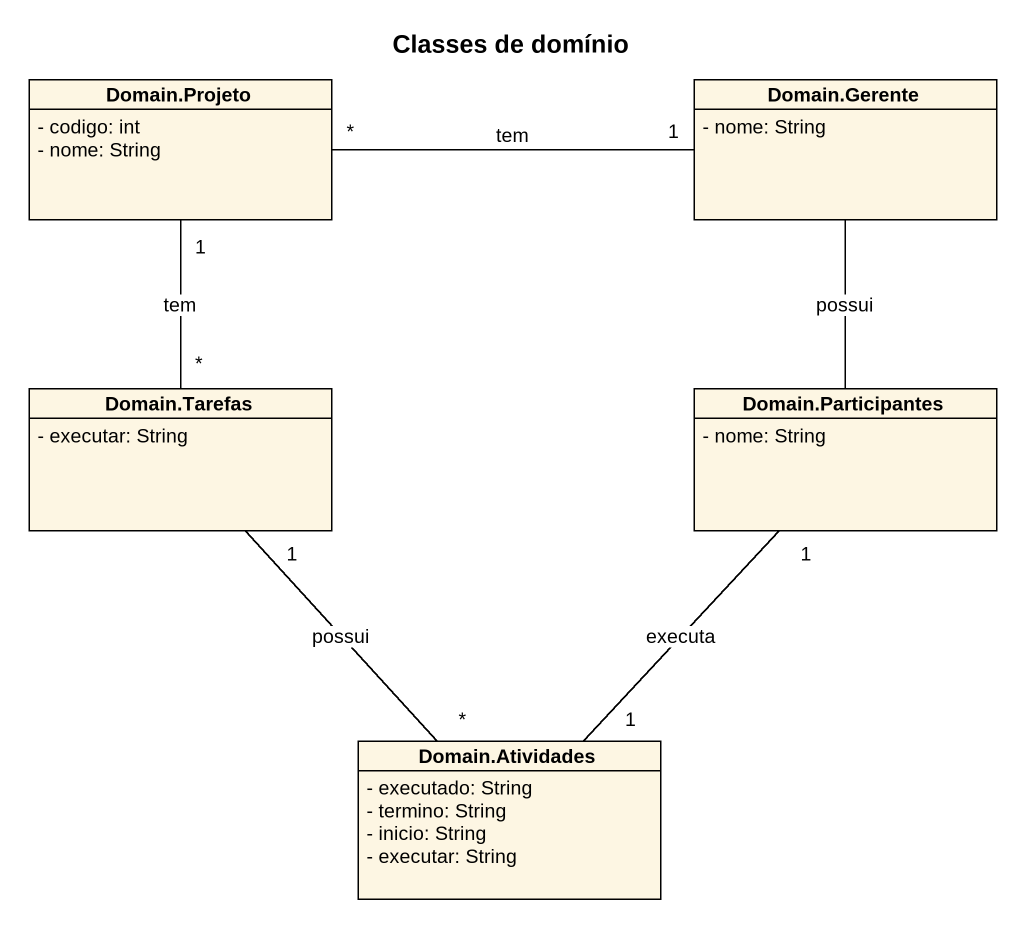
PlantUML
@startuml
title Classes de domínio
hide circle
hide empty members
skinparam classAttributeIconSize 0
class "Domain.Projeto" as Domain_Projeto {
  - codigo: int
  - nome: String
}
class "Domain.Gerente" as Domain_Gerente {
  - nome: String
}
class "Domain.Tarefas" as Domain_Tarefas {
  - executar: String
}
class "Domain.Participantes" as Domain_Participantes {
  - nome: String
}
class "Domain.Atividades" as Domain_Atividades {
  - executado: String
  - termino: String
  - inicio: String
  - executar: String
}
Domain_Projeto "*" -right- "1" Domain_Gerente : tem
Domain_Projeto "1" -- "*" Domain_Tarefas : tem
Domain_Gerente -- Domain_Participantes : possui
Domain_Tarefas "1" -- "*" Domain_Atividades : possui
Domain_Participantes "1" -- "1" Domain_Atividades : executa
@enduml
